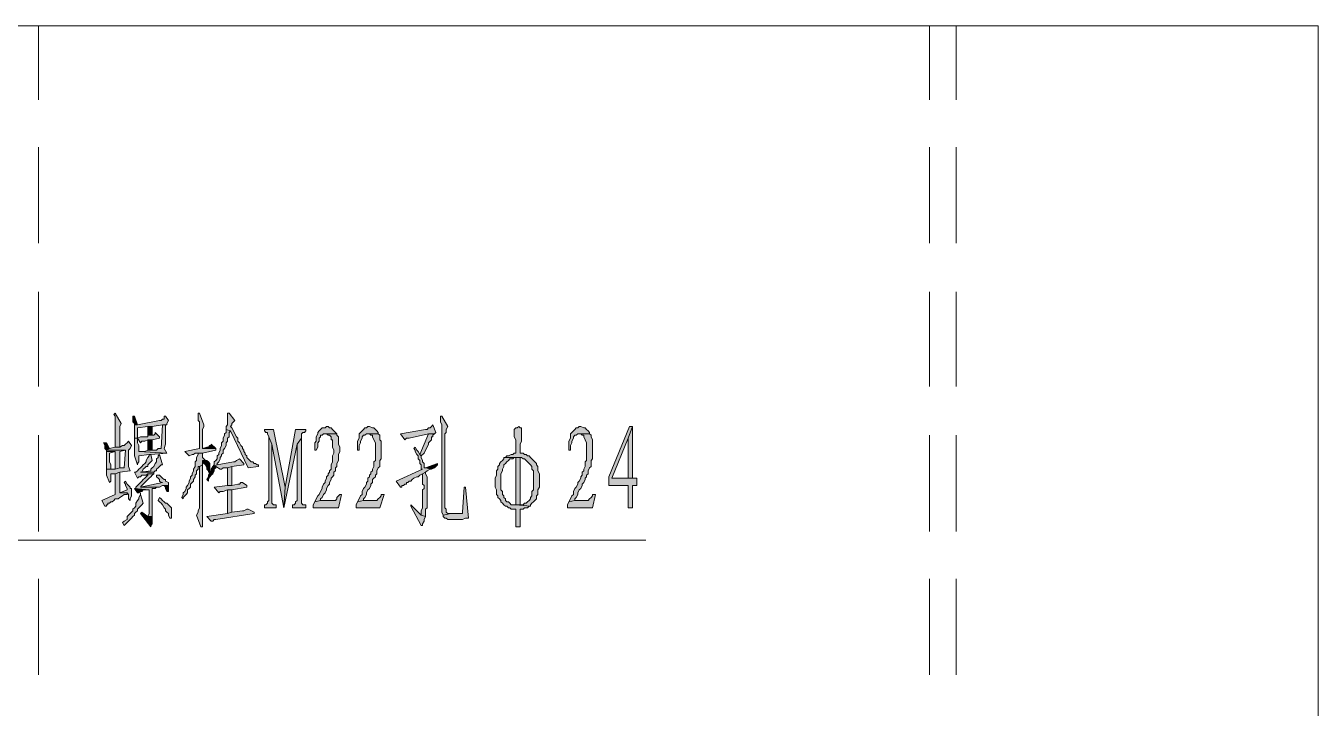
# Model space of a CAD drawing. Header units: millimetres. Extents: x 24 to 410, y 10 to 282.
# Drawn here: x 214.95 to 251.97, y 114.78 to 134.32 of the extents above; entities that cross this region are included whole.
import ezdxf

# ---------------------------------------------------------------- set-up
doc = ezdxf.new("R2010")
doc.units = ezdxf.units.MM

msp = doc.modelspace()

# ---------------------------------------------------------------- hatches: boundary and pattern name
h = msp.add_hatch(color=7)
h.dxf.hatch_style = 2
h.paths.add_polyline_path([(217.508667, 123.232333), (217.466333, 123.19), (217.508667, 123.147667), (217.508667, 122.258667), (217.635667, 122.258667), (217.635667, 122.809), (217.635667, 122.851333), (217.678, 122.936)])
h = msp.add_hatch(color=7)
h.dxf.hatch_style = 2
h.paths.add_polyline_path([(218.059, 123.147667), (218.016667, 123.147667), (218.016667, 123.063), (218.016667, 122.978333), (218.059, 122.936), (218.059, 122.893667), (218.143667, 122.893667)])
h = msp.add_hatch(color=7)
h.dxf.hatch_style = 2
h.paths.add_polyline_path([(218.948, 123.147667), (218.905667, 123.147667), (218.905667, 123.063), (218.863333, 123.063), (218.821, 123.020667), (218.778667, 123.020667), (218.143667, 122.893667), (218.059, 122.893667), (218.059, 122.851333), (218.059, 122.512667), (218.143667, 122.512667), (218.143667, 122.809), (218.44, 122.851333), (218.567, 122.851333), (218.863333, 122.893667), (218.990333, 122.893667), (218.990333, 122.936), (219.032667, 123.020667)])
h = msp.add_hatch(color=7)
h.dxf.hatch_style = 2
h.paths.add_polyline_path([(219.921667, 123.232333), (219.879333, 123.232333), (219.879333, 123.19), (219.879333, 123.020667), (219.921667, 122.978333), (219.921667, 122.216333), (219.498333, 122.131667), (219.625333, 122.004667), (219.71, 122.047), (219.752333, 122.047), (219.794667, 122.089333), (220.006333, 122.089333), (220.387333, 122.174), (220.387333, 122.216333), (220.006333, 122.216333), (220.006333, 122.766667), (220.048667, 122.851333), (220.048667, 122.893667)])
h = msp.add_hatch(color=7)
h.dxf.hatch_style = 2
h.paths.add_polyline_path([(220.768333, 123.232333), (220.726, 123.232333), (220.726, 123.19), (220.726, 122.893667), (220.683667, 122.851333), (220.683667, 122.766667), (220.810667, 122.724333), (221.318667, 121.666), (221.615, 121.708333), (221.615, 121.750667), (221.572667, 121.750667), (221.530333, 121.793), (221.488, 121.793), (221.445667, 121.835333), (221.403333, 121.835333), (221.361, 121.877667), (221.318667, 121.92), (221.276333, 121.962333), (221.276333, 122.004667), (221.234, 122.047), (221.234, 122.089333), (221.191667, 122.131667), (221.191667, 122.174), (221.149333, 122.216333), (221.149333, 122.258667), (221.107, 122.301), (221.064667, 122.385667), (221.022333, 122.428), (221.022333, 122.512667), (220.98, 122.555), (220.937667, 122.639667), (220.895333, 122.724333), (220.853, 122.809), (220.810667, 122.851333), (220.853, 122.893667), (220.853, 122.936), (220.895333, 122.978333), (220.937667, 123.020667)])
h = msp.add_hatch(color=7)
h.dxf.hatch_style = 2
h.paths.add_polyline_path([(226.864333, 123.147667), (226.822, 123.147667), (226.822, 123.105333), (226.822, 122.978333), (226.864333, 122.893667), (226.864333, 120.396), (226.906667, 120.311333), (227.118333, 120.353667), (227.033667, 120.353667), (226.991333, 120.396), (226.991333, 120.480667), (226.949, 120.523), (226.949, 121.242667), (226.949, 121.369667), (226.949, 122.639667), (226.991333, 122.682), (226.991333, 122.766667), (227.033667, 122.851333)])
h = msp.add_hatch(color=7)
h.dxf.hatch_style = 2
h.paths.add_polyline_path([(218.651667, 122.682), (218.651667, 122.639667), (218.609333, 122.597333), (218.44, 122.597333), (218.44, 122.555), (218.228333, 122.555), (218.143667, 122.512667), (218.059, 122.512667), (218.143667, 122.512667), (218.228333, 122.385667), (218.270667, 122.428), (218.355333, 122.428), (218.44, 122.470333), (218.567, 122.470333), (218.778667, 122.512667), (218.778667, 122.555)])
h = msp.add_hatch(color=7)
h.dxf.hatch_style = 2
h.paths.add_polyline_path([(218.990333, 122.893667), (218.863333, 122.893667), (218.821, 122.216333), (218.736333, 122.216333), (218.694, 122.174), (218.44, 122.174), (218.355333, 122.131667), (218.186, 122.131667), (218.990333, 122.089333), (218.905667, 122.216333), (218.948, 122.343333), (218.948, 122.851333), (218.948, 122.893667)])
h = msp.add_hatch(color=7)
h.dxf.hatch_style = 2
h.paths.add_polyline_path([(218.567, 122.597333), (218.567, 122.851333), (218.44, 122.851333), (218.44, 122.597333)])
h = msp.add_hatch(color=7)
h.dxf.hatch_style = 2
h.paths.add_polyline_path([(220.683667, 122.766667), (220.683667, 122.682), (220.641333, 122.639667), (220.641333, 122.597333), (220.599, 122.512667), (220.599, 122.428), (220.556667, 122.385667), (220.556667, 122.301), (220.514333, 122.216333), (220.514333, 122.174), (220.472, 122.089333), (220.472, 122.047), (220.429667, 122.004667), (220.429667, 121.92), (220.387333, 121.877667), (220.345, 121.835333), (220.345, 121.750667), (220.302667, 121.708333), (220.429667, 121.750667), (220.429667, 121.793), (220.472, 121.835333), (220.514333, 121.92), (220.514333, 121.962333), (220.556667, 122.004667), (220.556667, 122.047), (220.599, 122.089333), (220.599, 122.174), (220.641333, 122.216333), (220.683667, 122.301), (220.683667, 122.385667), (220.726, 122.428), (220.726, 122.512667), (220.768333, 122.555), (220.768333, 122.682), (220.810667, 122.724333)])
h = msp.add_hatch(color=7)
h.dxf.hatch_style = 2
h.paths.add_polyline_path([(222.038333, 122.766667), (221.784333, 122.766667), (221.784333, 122.724333), (221.826667, 122.682), (221.869, 122.682), (221.869, 122.639667), (221.911333, 122.555), (221.996, 122.343333), (222.334667, 120.523), (222.377, 121.115667)])
h = msp.add_hatch(color=7)
h.dxf.hatch_style = 2
h.paths.add_polyline_path([(221.911333, 122.555), (221.911333, 120.734667), (221.869, 120.692333), (221.869, 120.65), (221.826667, 120.607667), (221.784333, 120.607667), (221.784333, 120.523), (222.123, 120.523), (222.123, 120.607667), (222.038333, 120.607667), (221.996, 120.65), (221.996, 122.343333)])
h = msp.add_hatch(color=7)
h.dxf.hatch_style = 2
h.paths.add_polyline_path([(222.969667, 122.766667), (222.673333, 122.766667), (222.377, 121.115667), (222.334667, 120.523), (222.715667, 122.343333), (222.842667, 122.512667), (222.842667, 122.639667), (222.885, 122.682), (222.927333, 122.682), (222.969667, 122.724333)])
h = msp.add_hatch(color=7)
h.dxf.hatch_style = 2
h.paths.add_polyline_path([(223.604667, 122.851333), (223.562333, 122.851333), (223.52, 122.809), (223.435333, 122.809), (223.393, 122.766667), (223.350667, 122.724333), (223.308333, 122.682), (223.308333, 122.639667), (223.266, 122.555), (223.266, 122.428), (223.223667, 122.385667), (223.223667, 122.174), (223.266, 122.174), (223.308333, 122.258667), (223.308333, 122.385667), (223.350667, 122.428), (223.350667, 122.512667), (223.393, 122.555), (223.393, 122.597333), (223.435333, 122.597333), (223.477667, 122.639667), (223.52, 122.639667), (223.858667, 122.639667), (223.816333, 122.682), (223.774, 122.724333), (223.731667, 122.766667), (223.689333, 122.809), (223.647, 122.809)])
h = msp.add_hatch(color=7)
h.dxf.hatch_style = 2
h.paths.add_polyline_path([(223.858667, 122.639667), (223.52, 122.639667), (223.562333, 122.639667), (223.604667, 122.597333), (223.647, 122.597333), (223.689333, 122.555), (223.689333, 122.470333), (223.731667, 122.470333), (223.731667, 122.258667), (223.774, 122.174), (223.774, 122.089333), (223.731667, 122.004667), (223.731667, 121.835333), (223.689333, 121.750667), (223.689333, 121.623667), (223.647, 121.581333), (223.647, 121.539), (223.604667, 121.496667), (223.604667, 121.454333), (223.562333, 121.412), (223.562333, 121.369667), (223.52, 121.285), (223.52, 121.242667), (223.477667, 121.200333), (223.435333, 121.115667), (223.435333, 121.073333), (223.393, 120.988667), (223.350667, 120.904), (223.308333, 120.861667), (223.266, 120.777), (223.223667, 120.692333), (223.393, 120.734667), (223.393, 120.777), (223.435333, 120.819333), (223.477667, 120.904), (223.52, 120.946333), (223.562333, 121.031), (223.562333, 121.073333), (223.604667, 121.158), (223.647, 121.200333), (223.647, 121.242667), (223.689333, 121.327333), (223.689333, 121.369667), (223.731667, 121.412), (223.774, 121.454333), (223.774, 121.539), (223.816333, 121.581333), (223.816333, 121.666), (223.858667, 121.708333), (223.858667, 121.793), (223.901, 121.877667), (223.901, 122.047), (223.943333, 122.131667), (223.943333, 122.258667), (223.901, 122.343333), (223.901, 122.555), (223.858667, 122.597333)])
h = msp.add_hatch(color=7)
h.dxf.hatch_style = 2
h.paths.add_polyline_path([(224.79, 122.851333), (224.747667, 122.851333), (224.705333, 122.809), (224.663, 122.809), (224.620667, 122.766667), (224.578333, 122.724333), (224.536, 122.682), (224.493667, 122.639667), (224.493667, 122.512667), (224.451333, 122.428), (224.451333, 122.174), (224.493667, 122.174), (224.493667, 122.301), (224.536, 122.385667), (224.536, 122.428), (224.578333, 122.512667), (224.578333, 122.555), (224.620667, 122.597333), (224.663, 122.597333), (224.705333, 122.639667), (224.747667, 122.639667), (225.044, 122.639667), (225.044, 122.682), (225.001667, 122.724333), (224.959333, 122.766667), (224.917, 122.809), (224.874667, 122.809)])
h = msp.add_hatch(color=7)
h.dxf.hatch_style = 2
h.paths.add_polyline_path([(225.044, 122.639667), (224.747667, 122.639667), (224.79, 122.639667), (224.832333, 122.597333), (224.874667, 122.597333), (224.874667, 122.555), (224.917, 122.470333), (224.959333, 122.385667), (224.959333, 121.877667), (224.917, 121.835333), (224.917, 121.708333), (224.874667, 121.623667), (224.874667, 121.581333), (224.832333, 121.539), (224.832333, 121.496667), (224.79, 121.454333), (224.79, 121.412), (224.747667, 121.369667), (224.747667, 121.285), (224.705333, 121.242667), (224.705333, 121.200333), (224.663, 121.115667), (224.620667, 121.073333), (224.578333, 120.988667), (224.578333, 120.904), (224.536, 120.861667), (224.493667, 120.777), (224.451333, 120.692333), (224.620667, 120.734667), (224.620667, 120.777), (224.663, 120.819333), (224.705333, 120.904), (224.705333, 120.946333), (224.747667, 121.031), (224.79, 121.073333), (224.832333, 121.158), (224.832333, 121.200333), (224.874667, 121.242667), (224.874667, 121.327333), (224.917, 121.369667), (224.959333, 121.412), (224.959333, 121.454333), (225.001667, 121.496667), (225.001667, 121.581333), (225.044, 121.666), (225.086333, 121.708333), (225.086333, 121.877667), (225.128667, 121.92), (225.128667, 122.428), (225.086333, 122.470333), (225.086333, 122.597333)])
h = msp.add_hatch(color=7)
h.dxf.hatch_style = 2
h.paths.add_polyline_path([(226.610333, 122.893667), (226.568, 122.851333), (226.525667, 122.809), (226.483333, 122.809), (226.441, 122.766667), (226.398667, 122.766667), (225.679, 122.639667), (225.806, 122.470333), (225.848333, 122.512667), (225.933, 122.512667), (226.483333, 122.639667), (226.652667, 122.639667), (226.695, 122.682)])
h = msp.add_hatch(color=7)
h.dxf.hatch_style = 2
h.paths.add_polyline_path([(226.652667, 122.639667), (226.483333, 122.639667), (226.229333, 122.047), (226.271667, 122.004667), (226.356333, 122.089333), (226.398667, 122.174), (226.441, 122.258667), (226.483333, 122.343333), (226.483333, 122.385667), (226.525667, 122.428), (226.568, 122.470333), (226.568, 122.555), (226.610333, 122.555), (226.610333, 122.597333)])
h = msp.add_hatch(color=7)
h.dxf.hatch_style = 2
h.paths.add_polyline_path([(229.065667, 122.851333), (229.023333, 122.809), (228.981, 122.809), (228.938667, 122.766667), (228.938667, 122.555), (228.981, 122.470333), (228.981, 122.089333), (228.938667, 122.089333), (228.896333, 122.047), (228.854, 122.047), (228.769333, 122.004667), (228.727, 122.004667), (228.684667, 121.962333), (229.150333, 121.962333), (229.192667, 121.92), (229.235, 121.92), (229.277333, 121.877667), (229.319667, 121.835333), (229.362, 121.793), (229.404333, 121.750667), (229.446667, 121.708333), (229.446667, 121.623667), (229.489, 121.581333), (229.489, 121.031), (229.446667, 120.988667), (229.446667, 120.861667), (229.404333, 120.819333), (229.404333, 120.777), (229.362, 120.734667), (229.319667, 120.692333), (229.277333, 120.65), (229.235, 120.65), (229.192667, 120.607667), (228.981, 120.607667), (229.404333, 120.565333), (229.404333, 120.607667), (229.446667, 120.65), (229.489, 120.692333), (229.531333, 120.734667), (229.573667, 120.777), (229.573667, 120.861667), (229.616, 120.904), (229.616, 121.031), (229.658333, 121.115667), (229.658333, 121.496667), (229.616, 121.581333), (229.616, 121.708333), (229.573667, 121.750667), (229.573667, 121.793), (229.531333, 121.835333), (229.489, 121.877667), (229.446667, 121.92), (229.404333, 121.962333), (229.362, 122.004667), (229.319667, 122.004667), (229.277333, 122.047), (229.235, 122.047), (229.192667, 122.089333), (229.108, 122.089333), (229.108, 122.131667), (229.108, 122.343333), (229.150333, 122.428), (229.150333, 122.809), (229.108, 122.809)])
h = msp.add_hatch(color=7)
h.dxf.hatch_style = 2
h.paths.add_polyline_path([(230.843667, 122.851333), (230.801333, 122.851333), (230.759, 122.809), (230.716667, 122.809), (230.674333, 122.766667), (230.632, 122.724333), (230.589667, 122.682), (230.547333, 122.639667), (230.547333, 122.512667), (230.505, 122.428), (230.505, 122.174), (230.547333, 122.174), (230.547333, 122.301), (230.589667, 122.385667), (230.589667, 122.428), (230.632, 122.512667), (230.632, 122.555), (230.674333, 122.597333), (230.716667, 122.597333), (230.759, 122.639667), (230.801333, 122.639667), (231.097667, 122.639667), (231.097667, 122.682), (231.055333, 122.724333), (231.013, 122.766667), (230.970667, 122.809), (230.928333, 122.809)])
h = msp.add_hatch(color=7)
h.dxf.hatch_style = 2
h.paths.add_polyline_path([(231.097667, 122.639667), (230.801333, 122.639667), (230.843667, 122.639667), (230.886, 122.597333), (230.928333, 122.597333), (230.928333, 122.555), (230.970667, 122.470333), (231.013, 122.385667), (231.013, 121.877667), (230.970667, 121.835333), (230.970667, 121.708333), (230.928333, 121.623667), (230.928333, 121.581333), (230.886, 121.539), (230.886, 121.454333), (230.843667, 121.412), (230.843667, 121.369667), (230.801333, 121.285), (230.759, 121.242667), (230.759, 121.200333), (230.716667, 121.115667), (230.674333, 121.073333), (230.632, 120.988667), (230.632, 120.904), (230.589667, 120.861667), (230.547333, 120.777), (230.505, 120.692333), (230.674333, 120.734667), (230.674333, 120.777), (230.716667, 120.819333), (230.759, 120.904), (230.759, 120.946333), (230.801333, 121.031), (230.843667, 121.073333), (230.886, 121.158), (230.886, 121.200333), (230.928333, 121.242667), (230.970667, 121.327333), (230.970667, 121.369667), (231.013, 121.412), (231.013, 121.454333), (231.055333, 121.496667), (231.055333, 121.581333), (231.097667, 121.666), (231.14, 121.708333), (231.14, 121.877667), (231.182333, 121.92), (231.182333, 122.470333), (231.14, 122.555), (231.14, 122.597333)])
h = msp.add_hatch(color=7)
h.dxf.hatch_style = 2
h.paths.add_polyline_path([(232.325333, 122.851333), (232.240667, 122.851333), (231.648, 121.412), (231.648, 121.158), (232.198333, 121.158), (232.198333, 120.523), (232.325333, 120.523), (232.325333, 121.158), (232.452333, 121.158), (232.452333, 121.369667), (232.325333, 121.369667), (231.732667, 121.369667), (232.198333, 122.512667)])
h = msp.add_hatch(color=7)
h.dxf.hatch_style = 2
h.paths.add_polyline_path([(232.325333, 122.851333), (232.198333, 122.512667), (232.198333, 121.369667), (231.732667, 121.369667), (232.325333, 121.369667)])
h = msp.add_hatch(color=7)
h.dxf.hatch_style = 2
h.paths.add_polyline_path([(217.254667, 122.385667), (217.17, 122.385667), (217.212333, 122.301), (217.212333, 122.216333), (217.254667, 122.174), (217.339333, 122.216333)])
h = msp.add_hatch(color=7)
h.dxf.hatch_style = 2
h.paths.add_polyline_path([(217.889667, 122.428), (217.847333, 122.385667), (217.805, 122.343333), (217.762667, 122.301), (217.720333, 122.301), (217.635667, 122.258667), (217.508667, 122.258667), (217.339333, 122.216333), (217.254667, 122.174), (217.805, 122.174), (217.762667, 121.666), (217.635667, 121.666), (217.508667, 121.623667), (217.254667, 121.623667), (217.254667, 121.539), (217.254667, 121.454333), (217.339333, 121.242667), (217.381667, 121.285), (217.381667, 121.496667), (217.508667, 121.496667), (217.635667, 121.539), (217.932, 121.581333), (217.889667, 121.708333), (217.889667, 122.174), (217.932, 122.216333), (217.974333, 122.301)])
h = msp.add_hatch(color=7)
h.dxf.hatch_style = 2
h.paths.add_polyline_path([(217.254667, 122.174), (217.254667, 122.131667), (217.508667, 122.131667), (217.508667, 121.623667), (217.635667, 121.666), (217.635667, 122.131667), (217.805, 122.174)])
h = msp.add_hatch(color=7)
h.dxf.hatch_style = 2
h.paths.add_polyline_path([(218.059, 122.512667), (218.059, 122.004667), (218.143667, 121.750667), (218.143667, 121.793), (218.186, 121.835333), (218.186, 122.004667), (218.482333, 122.047), (218.524667, 122.047), (218.990333, 122.089333), (218.186, 122.131667), (218.186, 122.301), (218.143667, 122.385667), (218.143667, 122.470333), (218.143667, 122.512667)])
h = msp.add_hatch(color=7)
h.dxf.hatch_style = 2
h.paths.add_polyline_path([(218.567, 122.174), (218.567, 122.470333), (218.44, 122.470333), (218.44, 122.174)])
h = msp.add_hatch(color=7)
h.dxf.hatch_style = 2
h.paths.add_polyline_path([(220.260333, 122.343333), (220.260333, 122.301), (220.218, 122.301), (220.175667, 122.258667), (220.133333, 122.258667), (220.006333, 122.216333), (220.387333, 122.216333)])
h = msp.add_hatch(color=7)
h.dxf.hatch_style = 2
h.paths.add_polyline_path([(222.842667, 122.512667), (222.715667, 122.343333), (222.715667, 120.734667), (222.673333, 120.692333), (222.673333, 120.65), (222.631, 120.607667), (222.588667, 120.607667), (222.588667, 120.523), (222.969667, 120.523), (222.969667, 120.607667), (222.885, 120.607667), (222.842667, 120.65)])
h = msp.add_hatch(color=7)
h.dxf.hatch_style = 2
h.paths.add_polyline_path([(226.102333, 122.258667), (226.06, 122.216333), (226.102333, 122.174), (226.102333, 122.131667), (226.144667, 122.047), (226.187, 122.004667), (226.187, 121.92), (226.229333, 121.877667), (226.229333, 121.793), (226.271667, 121.750667), (226.271667, 121.623667), (226.314, 121.623667), (225.552, 121.285), (225.679, 121.115667), (225.721333, 121.115667), (225.721333, 121.158), (225.763667, 121.158), (225.806, 121.200333), (225.848333, 121.200333), (225.848333, 121.242667), (225.890667, 121.242667), (225.933, 121.285), (225.975333, 121.285), (226.017667, 121.327333), (226.06, 121.369667), (226.144667, 121.412), (226.187, 121.412), (226.229333, 121.454333), (226.314, 121.496667), (226.398667, 121.539), (226.441, 121.581333), (226.525667, 121.623667), (226.568, 121.623667), (226.398667, 121.666), (226.356333, 121.666), (226.356333, 121.708333), (226.356333, 121.793), (226.314, 121.835333), (226.314, 121.877667), (226.271667, 121.962333), (226.271667, 122.004667), (226.229333, 122.047), (226.187, 122.131667), (226.144667, 122.174)])
h = msp.add_hatch(color=7)
h.dxf.hatch_style = 2
h.paths.add_polyline_path([(217.254667, 122.131667), (217.254667, 121.623667), (217.381667, 121.623667), (217.381667, 121.750667), (217.339333, 121.835333), (217.339333, 122.089333), (217.508667, 122.131667)])
h = msp.add_hatch(color=7)
h.dxf.hatch_style = 2
h.paths.add_polyline_path([(218.524667, 122.047), (218.482333, 122.047), (218.482333, 122.004667), (218.44, 121.962333), (218.397667, 121.877667), (218.397667, 121.835333), (218.355333, 121.793), (218.313, 121.750667), (218.270667, 121.708333), (218.228333, 121.666), (218.186, 121.623667), (218.143667, 121.581333), (218.101333, 121.539), (218.059, 121.539), (218.143667, 121.369667), (218.186, 121.412), (218.228333, 121.412), (218.270667, 121.454333), (218.397667, 121.454333), (218.44, 121.496667), (218.609333, 121.496667), (218.609333, 121.539), (218.228333, 121.539), (218.270667, 121.539), (218.313, 121.623667), (218.355333, 121.666), (218.397667, 121.708333), (218.44, 121.708333), (218.44, 121.750667), (218.482333, 121.793), (218.524667, 121.835333), (218.567, 121.877667)])
h = msp.add_hatch(color=7)
h.dxf.hatch_style = 2
h.paths.add_polyline_path([(218.778667, 122.047), (218.736333, 122.004667), (218.736333, 121.962333), (218.694, 121.92), (218.694, 121.835333), (218.651667, 121.793), (218.609333, 121.708333), (218.567, 121.666), (218.524667, 121.623667), (218.524667, 121.581333), (218.228333, 121.539), (218.609333, 121.539), (218.651667, 121.581333), (218.694, 121.581333), (218.694, 121.623667), (218.736333, 121.666), (218.778667, 121.708333), (218.821, 121.750667), (218.863333, 121.750667)])
h = msp.add_hatch(color=7)
h.dxf.hatch_style = 2
h.paths.add_polyline_path([(220.006333, 122.089333), (219.879333, 122.089333), (219.879333, 122.047), (219.837, 121.962333), (219.837, 121.877667), (219.794667, 121.835333), (219.794667, 121.708333), (219.752333, 121.623667), (219.752333, 121.581333), (219.71, 121.496667), (219.71, 121.454333), (219.667667, 121.412), (219.667667, 121.369667), (219.625333, 121.285), (219.625333, 121.242667), (219.583, 121.158), (219.540667, 121.115667), (219.540667, 121.073333), (219.498333, 120.988667), (219.456, 120.946333), (219.456, 120.904), (219.413667, 120.819333), (219.456, 120.777), (219.456, 120.819333), (219.498333, 120.861667), (219.540667, 120.904), (219.583, 120.946333), (219.583, 121.031), (219.625333, 121.073333), (219.667667, 121.115667), (219.667667, 121.200333), (219.71, 121.242667), (219.752333, 121.285), (219.752333, 121.327333), (219.794667, 121.412), (219.794667, 121.454333), (219.837, 121.496667), (219.837, 121.581333), (219.879333, 121.623667), (219.879333, 121.708333), (219.921667, 121.708333), (220.006333, 121.750667), (220.006333, 121.877667), (220.133333, 121.877667), (220.091, 121.877667), (220.048667, 121.92), (220.006333, 121.962333)])
h = msp.add_hatch(color=7)
h.dxf.hatch_style = 2
h.paths.add_polyline_path([(220.133333, 121.877667), (220.006333, 121.877667), (220.006333, 121.835333), (220.048667, 121.793), (220.091, 121.750667), (220.133333, 121.666), (220.133333, 121.623667), (220.175667, 121.581333), (220.175667, 121.539), (220.218, 121.539), (220.218, 121.793), (220.175667, 121.835333)])
h = msp.add_hatch(color=7)
h.dxf.hatch_style = 2
h.paths.add_polyline_path([(221.064667, 121.92), (220.98, 121.877667), (220.937667, 121.835333), (220.895333, 121.835333), (220.429667, 121.750667), (220.302667, 121.708333), (220.387333, 121.708333), (220.514333, 121.623667), (220.556667, 121.623667), (220.599, 121.666), (220.726, 121.666), (220.853, 121.708333), (221.191667, 121.750667), (221.191667, 121.793)])
h = msp.add_hatch(color=7)
h.dxf.hatch_style = 2
h.paths.add_polyline_path([(228.684667, 121.962333), (228.642333, 121.962333), (228.642333, 121.92), (228.6, 121.877667), (228.557667, 121.835333), (228.515333, 121.793), (228.515333, 121.750667), (228.473, 121.708333), (228.473, 121.623667), (228.430667, 121.581333), (228.430667, 121.454333), (228.388333, 121.369667), (228.388333, 121.115667), (228.430667, 121.031), (228.430667, 120.904), (228.473, 120.861667), (228.473, 120.819333), (228.515333, 120.777), (228.557667, 120.734667), (228.557667, 120.692333), (228.6, 120.65), (228.642333, 120.607667), (228.684667, 120.565333), (228.727, 120.565333), (228.769333, 120.523), (228.811667, 120.523), (228.854, 120.480667), (228.981, 120.480667), (228.981, 119.972667), (229.108, 119.972667), (229.108, 120.480667), (229.192667, 120.480667), (229.235, 120.523), (229.319667, 120.523), (229.362, 120.565333), (229.404333, 120.565333), (228.981, 120.607667), (228.854, 120.607667), (228.811667, 120.65), (228.769333, 120.692333), (228.727, 120.692333), (228.684667, 120.734667), (228.684667, 120.777), (228.642333, 120.819333), (228.642333, 120.861667), (228.6, 120.904), (228.6, 120.988667), (228.557667, 121.031), (228.557667, 121.496667), (228.6, 121.581333), (228.6, 121.623667), (228.642333, 121.708333), (228.642333, 121.750667), (228.684667, 121.793), (228.727, 121.835333), (228.769333, 121.877667), (228.811667, 121.92), (228.896333, 121.92), (228.938667, 121.962333), (228.981, 121.962333)])
h = msp.add_hatch(color=7)
h.dxf.hatch_style = 2
h.paths.add_polyline_path([(228.981, 121.962333), (228.981, 120.607667), (229.108, 120.607667), (229.108, 120.861667), (229.108, 120.904), (229.108, 121.962333)])
h = msp.add_hatch(color=7)
h.dxf.hatch_style = 2
h.paths.add_polyline_path([(217.635667, 121.539), (217.508667, 121.496667), (217.508667, 120.904), (217.127667, 120.734667), (217.212333, 120.565333), (217.254667, 120.565333), (217.254667, 120.607667), (217.297, 120.607667), (217.297, 120.65), (217.339333, 120.65), (217.381667, 120.692333), (217.424, 120.692333), (217.466333, 120.734667), (217.508667, 120.777), (217.593333, 120.777), (217.635667, 120.819333), (217.720333, 120.861667), (217.762667, 120.904), (217.847333, 120.904), (217.847333, 120.946333), (217.635667, 120.946333), (217.635667, 121.073333)])
h = msp.add_hatch(color=7)
h.dxf.hatch_style = 2
h.paths.add_polyline_path([(218.609333, 121.496667), (218.44, 121.496667), (218.44, 121.454333), (218.397667, 121.412), (218.355333, 121.369667), (218.313, 121.327333), (218.270667, 121.285), (218.228333, 121.242667), (218.186, 121.200333), (218.143667, 121.158), (218.101333, 121.115667), (218.101333, 121.073333), (218.059, 121.073333), (218.482333, 121.031), (218.482333, 120.353667), (218.44, 120.269), (218.567, 120.269), (218.567, 120.353667), (218.567, 121.073333), (218.651667, 121.073333), (218.694, 121.115667), (218.228333, 121.115667), (218.270667, 121.158), (218.313, 121.200333), (218.355333, 121.242667), (218.397667, 121.285), (218.44, 121.327333), (218.482333, 121.369667), (218.524667, 121.412), (218.567, 121.454333)])
h = msp.add_hatch(color=7)
h.dxf.hatch_style = 2
h.paths.add_polyline_path([(218.694, 121.454333), (218.694, 121.412), (218.736333, 121.369667), (218.778667, 121.327333), (218.778667, 121.285), (218.821, 121.242667), (218.863333, 121.242667), (218.228333, 121.115667), (218.778667, 121.115667), (218.863333, 121.158), (219.032667, 121.158), (219.032667, 121.200333), (219.032667, 121.242667), (218.948, 121.285), (218.948, 121.327333), (218.905667, 121.327333), (218.863333, 121.369667), (218.821, 121.412), (218.778667, 121.454333)])
h = msp.add_hatch(color=7)
h.dxf.hatch_style = 2
h.paths.add_polyline_path([(220.006333, 121.750667), (219.921667, 121.708333), (219.921667, 120.523), (219.879333, 120.438333), (219.879333, 120.396), (219.837, 120.311333), (219.964, 119.972667), (220.006333, 119.972667), (220.006333, 120.480667)])
h = msp.add_hatch(color=7)
h.dxf.hatch_style = 2
h.paths.add_polyline_path([(220.302667, 121.708333), (220.260333, 121.623667), (220.260333, 121.581333), (220.218, 121.539), (220.175667, 121.454333), (220.175667, 121.412), (220.133333, 121.327333), (220.175667, 121.285), (220.175667, 121.327333), (220.218, 121.412), (220.260333, 121.454333), (220.302667, 121.496667), (220.345, 121.581333), (220.345, 121.623667), (220.387333, 121.666), (220.387333, 121.708333)])
h = msp.add_hatch(color=7)
h.dxf.hatch_style = 2
h.paths.add_polyline_path([(220.853, 121.708333), (220.726, 121.666), (220.726, 121.158), (220.853, 121.158)])
h = msp.add_hatch(color=7)
h.dxf.hatch_style = 2
h.paths.add_polyline_path([(226.398667, 121.539), (226.314, 121.496667), (226.314, 121.200333), (226.356333, 121.158), (226.356333, 121.073333), (226.314, 121.031), (226.314, 120.523), (226.271667, 120.438333), (226.271667, 120.311333), (226.398667, 120.269), (226.398667, 120.480667), (226.441, 120.523), (226.441, 120.607667), (226.441, 121.412), (226.398667, 121.496667)])
h = msp.add_hatch(color=7)
h.dxf.hatch_style = 2
h.paths.add_polyline_path([(226.737333, 121.793), (226.398667, 121.666), (226.568, 121.623667), (226.652667, 121.666), (226.737333, 121.750667)])
h = msp.add_hatch(color=7)
h.dxf.hatch_style = 2
h.paths.add_polyline_path([(217.805, 121.285), (217.762667, 121.242667), (217.805, 121.200333), (217.805, 121.158), (217.847333, 121.073333), (217.847333, 121.031), (217.635667, 120.946333), (217.847333, 120.946333), (217.889667, 120.904), (217.889667, 120.777), (217.932, 120.734667), (217.932, 120.777), (217.974333, 120.861667), (217.974333, 121.073333), (217.932, 121.073333), (217.932, 121.115667), (217.889667, 121.158), (217.847333, 121.200333)])
h = msp.add_hatch(color=7)
h.dxf.hatch_style = 2
h.paths.add_polyline_path([(218.059, 121.073333), (218.143667, 120.946333), (218.186, 120.946333), (218.228333, 120.988667), (218.270667, 120.988667), (218.313, 121.031), (218.482333, 121.031)])
h = msp.add_hatch(color=7)
h.dxf.hatch_style = 2
h.paths.add_polyline_path([(219.032667, 121.158), (218.905667, 121.158), (218.948, 121.115667), (218.948, 121.073333), (218.990333, 120.988667), (219.032667, 120.988667), (219.032667, 121.115667)])
h = msp.add_hatch(color=7)
h.dxf.hatch_style = 2
h.paths.add_polyline_path([(221.149333, 121.242667), (221.107, 121.242667), (221.064667, 121.200333), (221.022333, 121.200333), (220.853, 121.158), (220.726, 121.158), (220.345, 121.115667), (220.472, 120.946333), (220.514333, 120.988667), (220.599, 120.988667), (220.726, 121.031), (220.853, 121.031), (221.276333, 121.115667), (221.276333, 121.158)])
h = msp.add_hatch(color=7)
h.dxf.hatch_style = 2
h.paths.add_polyline_path([(227.541667, 121.115667), (227.499333, 121.115667), (227.457, 120.396), (227.457, 120.353667), (227.414667, 120.353667), (227.118333, 120.353667), (226.906667, 120.311333), (226.906667, 120.269), (226.949, 120.226667), (226.991333, 120.226667), (227.033667, 120.184333), (227.457, 120.184333), (227.541667, 120.226667), (227.626333, 120.226667)])
h = msp.add_hatch(color=7)
h.dxf.hatch_style = 2
h.paths.add_polyline_path([(218.228333, 120.946333), (218.228333, 120.904), (218.186, 120.819333), (218.186, 120.777), (218.143667, 120.734667), (218.101333, 120.65), (218.101333, 120.565333), (218.059, 120.523), (218.016667, 120.480667), (218.016667, 120.438333), (217.974333, 120.396), (217.932, 120.353667), (217.889667, 120.311333), (217.847333, 120.269), (217.847333, 120.184333), (217.762667, 120.142), (217.720333, 120.099667), (217.762667, 120.015), (217.847333, 120.099667), (217.889667, 120.142), (217.932, 120.184333), (217.974333, 120.226667), (218.016667, 120.269), (218.059, 120.311333), (218.059, 120.353667), (218.101333, 120.396), (218.143667, 120.438333), (218.143667, 120.480667), (218.186, 120.523), (218.228333, 120.565333), (218.270667, 120.607667), (218.313, 120.65), (218.228333, 120.904)])
h = msp.add_hatch(color=7)
h.dxf.hatch_style = 2
h.paths.add_polyline_path([(218.778667, 120.819333), (218.736333, 120.734667), (218.778667, 120.692333), (218.821, 120.65), (218.863333, 120.607667), (218.905667, 120.523), (218.948, 120.480667), (218.948, 120.438333), (218.990333, 120.396), (219.032667, 120.353667), (219.032667, 120.311333), (219.075, 120.226667), (219.117333, 120.226667), (219.117333, 120.311333), (219.117333, 120.523), (219.075, 120.565333), (219.032667, 120.607667), (218.990333, 120.65), (218.948, 120.65), (218.905667, 120.692333), (218.863333, 120.734667), (218.821, 120.777)])
h = msp.add_hatch(color=7)
h.dxf.hatch_style = 2
h.paths.add_polyline_path([(220.853, 121.031), (220.726, 121.031), (220.726, 120.353667), (220.853, 120.396)])
h = msp.add_hatch(color=7)
h.dxf.hatch_style = 2
h.paths.add_polyline_path([(223.985667, 120.904), (223.943333, 120.904), (223.901, 120.861667), (223.858667, 120.819333), (223.858667, 120.777), (223.816333, 120.734667), (223.393, 120.734667), (223.223667, 120.692333), (223.181333, 120.607667), (223.181333, 120.523), (223.901, 120.523)])
h = msp.add_hatch(color=7)
h.dxf.hatch_style = 2
h.paths.add_polyline_path([(225.213333, 120.904), (225.128667, 120.904), (225.128667, 120.861667), (225.086333, 120.819333), (225.044, 120.777), (225.001667, 120.734667), (224.620667, 120.734667), (224.451333, 120.692333), (224.409, 120.607667), (224.409, 120.523), (225.086333, 120.523)])
h = msp.add_hatch(color=7)
h.dxf.hatch_style = 2
h.paths.add_polyline_path([(231.267, 120.904), (231.182333, 120.904), (231.182333, 120.861667), (231.14, 120.819333), (231.097667, 120.777), (231.055333, 120.734667), (230.674333, 120.734667), (230.505, 120.692333), (230.462667, 120.607667), (230.462667, 120.523), (231.182333, 120.523)])
h = msp.add_hatch(color=7)
h.dxf.hatch_style = 2
h.paths.add_polyline_path([(218.270667, 120.396), (218.228333, 120.353667), (218.524667, 119.972667), (218.524667, 120.015), (218.567, 120.057333), (218.567, 120.269), (218.44, 120.269)])
h = msp.add_hatch(color=7)
h.dxf.hatch_style = 2
h.paths.add_polyline_path([(221.318667, 120.480667), (221.276333, 120.480667), (221.191667, 120.438333), (221.149333, 120.438333), (220.853, 120.396), (220.726, 120.353667), (220.133333, 120.269), (220.260333, 120.142), (220.302667, 120.142), (220.345, 120.184333), (220.387333, 120.184333), (221.488, 120.353667), (221.488, 120.396)])
h = msp.add_hatch(color=7)
h.dxf.hatch_style = 2
h.paths.add_polyline_path([(225.975333, 120.607667), (225.975333, 120.565333), (226.271667, 120.015), (226.314, 120.015), (226.314, 120.057333), (226.356333, 120.142), (226.356333, 120.184333), (226.398667, 120.269), (226.271667, 120.311333)])

# ---------------------------------------------------------------- linework, layer by layer
at = {"color": 7, "lineweight": 0}
for points in [[(149.140333, 134.323667), (251.968, 134.323667)], [(215.307333, 134.323667), (215.307333, 132.207)], [(240.834333, 134.323667), (240.834333, 132.207)], [(241.596333, 134.323667), (241.596333, 132.207)], [(251.968, 134.323667), (251.968, 96.52)], [(215.307333, 130.852333), (215.307333, 128.100667)], [(240.834333, 130.852333), (240.834333, 128.100667)], [(241.596333, 130.852333), (241.596333, 128.100667)], [(215.307333, 126.703667), (215.307333, 123.994333)], [(240.834333, 126.703667), (240.834333, 123.994333)], [(241.596333, 126.703667), (241.596333, 123.994333)], [(215.307333, 122.597333), (215.307333, 119.845667)], [(240.834333, 122.597333), (240.834333, 119.845667)], [(241.596333, 122.597333), (241.596333, 119.845667)], [(232.706333, 119.591667), (211.370333, 119.591667)], [(215.307333, 118.491), (215.307333, 115.739333)], [(240.834333, 118.491), (240.834333, 115.739333)], [(241.596333, 118.491), (241.596333, 115.739333)]]:
    msp.add_lwpolyline(points, dxfattribs=at)
for points in [[(217.508667, 123.232333), (217.466333, 123.19), (217.508667, 123.147667), (217.508667, 122.258667), (217.635667, 122.258667), (217.635667, 122.809), (217.635667, 122.851333), (217.678, 122.936)], [(218.059, 123.147667), (218.016667, 123.147667), (218.016667, 123.063), (218.016667, 122.978333), (218.059, 122.936), (218.059, 122.893667), (218.143667, 122.893667)], [(218.948, 123.147667), (218.905667, 123.147667), (218.905667, 123.063), (218.863333, 123.063), (218.821, 123.020667), (218.778667, 123.020667), (218.143667, 122.893667), (218.059, 122.893667), (218.059, 122.851333), (218.059, 122.512667), (218.143667, 122.512667), (218.143667, 122.809), (218.44, 122.851333), (218.567, 122.851333), (218.863333, 122.893667), (218.990333, 122.893667), (218.990333, 122.936), (219.032667, 123.020667)], [(219.921667, 123.232333), (219.879333, 123.232333), (219.879333, 123.19), (219.879333, 123.020667), (219.921667, 122.978333), (219.921667, 122.216333), (219.498333, 122.131667), (219.625333, 122.004667), (219.71, 122.047), (219.752333, 122.047), (219.794667, 122.089333), (220.006333, 122.089333), (220.387333, 122.174), (220.387333, 122.216333), (220.006333, 122.216333), (220.006333, 122.766667), (220.048667, 122.851333), (220.048667, 122.893667)], [(220.768333, 123.232333), (220.726, 123.232333), (220.726, 123.19), (220.726, 122.893667), (220.683667, 122.851333), (220.683667, 122.766667), (220.810667, 122.724333), (221.318667, 121.666), (221.615, 121.708333), (221.615, 121.750667), (221.572667, 121.750667), (221.530333, 121.793), (221.488, 121.793), (221.445667, 121.835333), (221.403333, 121.835333), (221.361, 121.877667), (221.318667, 121.92), (221.276333, 121.962333), (221.276333, 122.004667), (221.234, 122.047), (221.234, 122.089333), (221.191667, 122.131667), (221.191667, 122.174), (221.149333, 122.216333), (221.149333, 122.258667), (221.107, 122.301), (221.064667, 122.385667), (221.022333, 122.428), (221.022333, 122.512667), (220.98, 122.555), (220.937667, 122.639667), (220.895333, 122.724333), (220.853, 122.809), (220.810667, 122.851333), (220.853, 122.893667), (220.853, 122.936), (220.895333, 122.978333), (220.937667, 123.020667)], [(226.864333, 123.147667), (226.822, 123.147667), (226.822, 123.105333), (226.822, 122.978333), (226.864333, 122.893667), (226.864333, 120.396), (226.906667, 120.311333), (227.118333, 120.353667), (227.033667, 120.353667), (226.991333, 120.396), (226.991333, 120.480667), (226.949, 120.523), (226.949, 121.242667), (226.949, 121.369667), (226.949, 122.639667), (226.991333, 122.682), (226.991333, 122.766667), (227.033667, 122.851333)], [(218.651667, 122.682), (218.651667, 122.639667), (218.609333, 122.597333), (218.44, 122.597333), (218.44, 122.555), (218.228333, 122.555), (218.143667, 122.512667), (218.059, 122.512667), (218.143667, 122.512667), (218.228333, 122.385667), (218.270667, 122.428), (218.355333, 122.428), (218.44, 122.470333), (218.567, 122.470333), (218.778667, 122.512667), (218.778667, 122.555)], [(218.990333, 122.893667), (218.863333, 122.893667), (218.821, 122.216333), (218.736333, 122.216333), (218.694, 122.174), (218.44, 122.174), (218.355333, 122.131667), (218.186, 122.131667), (218.990333, 122.089333), (218.905667, 122.216333), (218.948, 122.343333), (218.948, 122.851333), (218.948, 122.893667)], [(218.567, 122.597333), (218.567, 122.851333), (218.44, 122.851333), (218.44, 122.597333)], [(220.683667, 122.766667), (220.683667, 122.682), (220.641333, 122.639667), (220.641333, 122.597333), (220.599, 122.512667), (220.599, 122.428), (220.556667, 122.385667), (220.556667, 122.301), (220.514333, 122.216333), (220.514333, 122.174), (220.472, 122.089333), (220.472, 122.047), (220.429667, 122.004667), (220.429667, 121.92), (220.387333, 121.877667), (220.345, 121.835333), (220.345, 121.750667), (220.302667, 121.708333), (220.429667, 121.750667), (220.429667, 121.793), (220.472, 121.835333), (220.514333, 121.92), (220.514333, 121.962333), (220.556667, 122.004667), (220.556667, 122.047), (220.599, 122.089333), (220.599, 122.174), (220.641333, 122.216333), (220.683667, 122.301), (220.683667, 122.385667), (220.726, 122.428), (220.726, 122.512667), (220.768333, 122.555), (220.768333, 122.682), (220.810667, 122.724333)], [(222.038333, 122.766667), (221.784333, 122.766667), (221.784333, 122.724333), (221.826667, 122.682), (221.869, 122.682), (221.869, 122.639667), (221.911333, 122.555), (221.996, 122.343333), (222.334667, 120.523), (222.377, 121.115667)], [(221.911333, 122.555), (221.911333, 120.734667), (221.869, 120.692333), (221.869, 120.65), (221.826667, 120.607667), (221.784333, 120.607667), (221.784333, 120.523), (222.123, 120.523), (222.123, 120.607667), (222.038333, 120.607667), (221.996, 120.65), (221.996, 122.343333)], [(222.969667, 122.766667), (222.673333, 122.766667), (222.377, 121.115667), (222.334667, 120.523), (222.715667, 122.343333), (222.842667, 122.512667), (222.842667, 122.639667), (222.885, 122.682), (222.927333, 122.682), (222.969667, 122.724333)], [(223.604667, 122.851333), (223.562333, 122.851333), (223.52, 122.809), (223.435333, 122.809), (223.393, 122.766667), (223.350667, 122.724333), (223.308333, 122.682), (223.308333, 122.639667), (223.266, 122.555), (223.266, 122.428), (223.223667, 122.385667), (223.223667, 122.174), (223.266, 122.174), (223.308333, 122.258667), (223.308333, 122.385667), (223.350667, 122.428), (223.350667, 122.512667), (223.393, 122.555), (223.393, 122.597333), (223.435333, 122.597333), (223.477667, 122.639667), (223.52, 122.639667), (223.858667, 122.639667), (223.816333, 122.682), (223.774, 122.724333), (223.731667, 122.766667), (223.689333, 122.809), (223.647, 122.809)], [(223.858667, 122.639667), (223.52, 122.639667), (223.562333, 122.639667), (223.604667, 122.597333), (223.647, 122.597333), (223.689333, 122.555), (223.689333, 122.470333), (223.731667, 122.470333), (223.731667, 122.258667), (223.774, 122.174), (223.774, 122.089333), (223.731667, 122.004667), (223.731667, 121.835333), (223.689333, 121.750667), (223.689333, 121.623667), (223.647, 121.581333), (223.647, 121.539), (223.604667, 121.496667), (223.604667, 121.454333), (223.562333, 121.412), (223.562333, 121.369667), (223.52, 121.285), (223.52, 121.242667), (223.477667, 121.200333), (223.435333, 121.115667), (223.435333, 121.073333), (223.393, 120.988667), (223.350667, 120.904), (223.308333, 120.861667), (223.266, 120.777), (223.223667, 120.692333), (223.393, 120.734667), (223.393, 120.777), (223.435333, 120.819333), (223.477667, 120.904), (223.52, 120.946333), (223.562333, 121.031), (223.562333, 121.073333), (223.604667, 121.158), (223.647, 121.200333), (223.647, 121.242667), (223.689333, 121.327333), (223.689333, 121.369667), (223.731667, 121.412), (223.774, 121.454333), (223.774, 121.539), (223.816333, 121.581333), (223.816333, 121.666), (223.858667, 121.708333), (223.858667, 121.793), (223.901, 121.877667), (223.901, 122.047), (223.943333, 122.131667), (223.943333, 122.258667), (223.901, 122.343333), (223.901, 122.555), (223.858667, 122.597333)], [(224.79, 122.851333), (224.747667, 122.851333), (224.705333, 122.809), (224.663, 122.809), (224.620667, 122.766667), (224.578333, 122.724333), (224.536, 122.682), (224.493667, 122.639667), (224.493667, 122.512667), (224.451333, 122.428), (224.451333, 122.174), (224.493667, 122.174), (224.493667, 122.301), (224.536, 122.385667), (224.536, 122.428), (224.578333, 122.512667), (224.578333, 122.555), (224.620667, 122.597333), (224.663, 122.597333), (224.705333, 122.639667), (224.747667, 122.639667), (225.044, 122.639667), (225.044, 122.682), (225.001667, 122.724333), (224.959333, 122.766667), (224.917, 122.809), (224.874667, 122.809)], [(225.044, 122.639667), (224.747667, 122.639667), (224.79, 122.639667), (224.832333, 122.597333), (224.874667, 122.597333), (224.874667, 122.555), (224.917, 122.470333), (224.959333, 122.385667), (224.959333, 121.877667), (224.917, 121.835333), (224.917, 121.708333), (224.874667, 121.623667), (224.874667, 121.581333), (224.832333, 121.539), (224.832333, 121.496667), (224.79, 121.454333), (224.79, 121.412), (224.747667, 121.369667), (224.747667, 121.285), (224.705333, 121.242667), (224.705333, 121.200333), (224.663, 121.115667), (224.620667, 121.073333), (224.578333, 120.988667), (224.578333, 120.904), (224.536, 120.861667), (224.493667, 120.777), (224.451333, 120.692333), (224.620667, 120.734667), (224.620667, 120.777), (224.663, 120.819333), (224.705333, 120.904), (224.705333, 120.946333), (224.747667, 121.031), (224.79, 121.073333), (224.832333, 121.158), (224.832333, 121.200333), (224.874667, 121.242667), (224.874667, 121.327333), (224.917, 121.369667), (224.959333, 121.412), (224.959333, 121.454333), (225.001667, 121.496667), (225.001667, 121.581333), (225.044, 121.666), (225.086333, 121.708333), (225.086333, 121.877667), (225.128667, 121.92), (225.128667, 122.428), (225.086333, 122.470333), (225.086333, 122.597333)], [(226.610333, 122.893667), (226.568, 122.851333), (226.525667, 122.809), (226.483333, 122.809), (226.441, 122.766667), (226.398667, 122.766667), (225.679, 122.639667), (225.806, 122.470333), (225.848333, 122.512667), (225.933, 122.512667), (226.483333, 122.639667), (226.652667, 122.639667), (226.695, 122.682)], [(226.652667, 122.639667), (226.483333, 122.639667), (226.229333, 122.047), (226.271667, 122.004667), (226.356333, 122.089333), (226.398667, 122.174), (226.441, 122.258667), (226.483333, 122.343333), (226.483333, 122.385667), (226.525667, 122.428), (226.568, 122.470333), (226.568, 122.555), (226.610333, 122.555), (226.610333, 122.597333)], [(229.065667, 122.851333), (229.023333, 122.809), (228.981, 122.809), (228.938667, 122.766667), (228.938667, 122.555), (228.981, 122.470333), (228.981, 122.089333), (228.938667, 122.089333), (228.896333, 122.047), (228.854, 122.047), (228.769333, 122.004667), (228.727, 122.004667), (228.684667, 121.962333), (229.150333, 121.962333), (229.192667, 121.92), (229.235, 121.92), (229.277333, 121.877667), (229.319667, 121.835333), (229.362, 121.793), (229.404333, 121.750667), (229.446667, 121.708333), (229.446667, 121.623667), (229.489, 121.581333), (229.489, 121.031), (229.446667, 120.988667), (229.446667, 120.861667), (229.404333, 120.819333), (229.404333, 120.777), (229.362, 120.734667), (229.319667, 120.692333), (229.277333, 120.65), (229.235, 120.65), (229.192667, 120.607667), (228.981, 120.607667), (229.404333, 120.565333), (229.404333, 120.607667), (229.446667, 120.65), (229.489, 120.692333), (229.531333, 120.734667), (229.573667, 120.777), (229.573667, 120.861667), (229.616, 120.904), (229.616, 121.031), (229.658333, 121.115667), (229.658333, 121.496667), (229.616, 121.581333), (229.616, 121.708333), (229.573667, 121.750667), (229.573667, 121.793), (229.531333, 121.835333), (229.489, 121.877667), (229.446667, 121.92), (229.404333, 121.962333), (229.362, 122.004667), (229.319667, 122.004667), (229.277333, 122.047), (229.235, 122.047), (229.192667, 122.089333), (229.108, 122.089333), (229.108, 122.131667), (229.108, 122.343333), (229.150333, 122.428), (229.150333, 122.809), (229.108, 122.809)], [(230.843667, 122.851333), (230.801333, 122.851333), (230.759, 122.809), (230.716667, 122.809), (230.674333, 122.766667), (230.632, 122.724333), (230.589667, 122.682), (230.547333, 122.639667), (230.547333, 122.512667), (230.505, 122.428), (230.505, 122.174), (230.547333, 122.174), (230.547333, 122.301), (230.589667, 122.385667), (230.589667, 122.428), (230.632, 122.512667), (230.632, 122.555), (230.674333, 122.597333), (230.716667, 122.597333), (230.759, 122.639667), (230.801333, 122.639667), (231.097667, 122.639667), (231.097667, 122.682), (231.055333, 122.724333), (231.013, 122.766667), (230.970667, 122.809), (230.928333, 122.809)], [(231.097667, 122.639667), (230.801333, 122.639667), (230.843667, 122.639667), (230.886, 122.597333), (230.928333, 122.597333), (230.928333, 122.555), (230.970667, 122.470333), (231.013, 122.385667), (231.013, 121.877667), (230.970667, 121.835333), (230.970667, 121.708333), (230.928333, 121.623667), (230.928333, 121.581333), (230.886, 121.539), (230.886, 121.454333), (230.843667, 121.412), (230.843667, 121.369667), (230.801333, 121.285), (230.759, 121.242667), (230.759, 121.200333), (230.716667, 121.115667), (230.674333, 121.073333), (230.632, 120.988667), (230.632, 120.904), (230.589667, 120.861667), (230.547333, 120.777), (230.505, 120.692333), (230.674333, 120.734667), (230.674333, 120.777), (230.716667, 120.819333), (230.759, 120.904), (230.759, 120.946333), (230.801333, 121.031), (230.843667, 121.073333), (230.886, 121.158), (230.886, 121.200333), (230.928333, 121.242667), (230.970667, 121.327333), (230.970667, 121.369667), (231.013, 121.412), (231.013, 121.454333), (231.055333, 121.496667), (231.055333, 121.581333), (231.097667, 121.666), (231.14, 121.708333), (231.14, 121.877667), (231.182333, 121.92), (231.182333, 122.470333), (231.14, 122.555), (231.14, 122.597333)], [(232.325333, 122.851333), (232.240667, 122.851333), (231.648, 121.412), (231.648, 121.158), (232.198333, 121.158), (232.198333, 120.523), (232.325333, 120.523), (232.325333, 121.158), (232.452333, 121.158), (232.452333, 121.369667), (232.325333, 121.369667), (231.732667, 121.369667), (232.198333, 122.512667)], [(232.325333, 122.851333), (232.198333, 122.512667), (232.198333, 121.369667), (231.732667, 121.369667), (232.325333, 121.369667)], [(217.254667, 122.385667), (217.17, 122.385667), (217.212333, 122.301), (217.212333, 122.216333), (217.254667, 122.174), (217.339333, 122.216333)], [(217.889667, 122.428), (217.847333, 122.385667), (217.805, 122.343333), (217.762667, 122.301), (217.720333, 122.301), (217.635667, 122.258667), (217.508667, 122.258667), (217.339333, 122.216333), (217.254667, 122.174), (217.805, 122.174), (217.762667, 121.666), (217.635667, 121.666), (217.508667, 121.623667), (217.254667, 121.623667), (217.254667, 121.539), (217.254667, 121.454333), (217.339333, 121.242667), (217.381667, 121.285), (217.381667, 121.496667), (217.508667, 121.496667), (217.635667, 121.539), (217.932, 121.581333), (217.889667, 121.708333), (217.889667, 122.174), (217.932, 122.216333), (217.974333, 122.301)], [(217.254667, 122.174), (217.254667, 122.131667), (217.508667, 122.131667), (217.508667, 121.623667), (217.635667, 121.666), (217.635667, 122.131667), (217.805, 122.174)], [(218.059, 122.512667), (218.059, 122.004667), (218.143667, 121.750667), (218.143667, 121.793), (218.186, 121.835333), (218.186, 122.004667), (218.482333, 122.047), (218.524667, 122.047), (218.990333, 122.089333), (218.186, 122.131667), (218.186, 122.301), (218.143667, 122.385667), (218.143667, 122.470333), (218.143667, 122.512667)], [(218.567, 122.174), (218.567, 122.470333), (218.44, 122.470333), (218.44, 122.174)], [(220.260333, 122.343333), (220.260333, 122.301), (220.218, 122.301), (220.175667, 122.258667), (220.133333, 122.258667), (220.006333, 122.216333), (220.387333, 122.216333)], [(222.842667, 122.512667), (222.715667, 122.343333), (222.715667, 120.734667), (222.673333, 120.692333), (222.673333, 120.65), (222.631, 120.607667), (222.588667, 120.607667), (222.588667, 120.523), (222.969667, 120.523), (222.969667, 120.607667), (222.885, 120.607667), (222.842667, 120.65)], [(226.102333, 122.258667), (226.06, 122.216333), (226.102333, 122.174), (226.102333, 122.131667), (226.144667, 122.047), (226.187, 122.004667), (226.187, 121.92), (226.229333, 121.877667), (226.229333, 121.793), (226.271667, 121.750667), (226.271667, 121.623667), (226.314, 121.623667), (225.552, 121.285), (225.679, 121.115667), (225.721333, 121.115667), (225.721333, 121.158), (225.763667, 121.158), (225.806, 121.200333), (225.848333, 121.200333), (225.848333, 121.242667), (225.890667, 121.242667), (225.933, 121.285), (225.975333, 121.285), (226.017667, 121.327333), (226.06, 121.369667), (226.144667, 121.412), (226.187, 121.412), (226.229333, 121.454333), (226.314, 121.496667), (226.398667, 121.539), (226.441, 121.581333), (226.525667, 121.623667), (226.568, 121.623667), (226.398667, 121.666), (226.356333, 121.666), (226.356333, 121.708333), (226.356333, 121.793), (226.314, 121.835333), (226.314, 121.877667), (226.271667, 121.962333), (226.271667, 122.004667), (226.229333, 122.047), (226.187, 122.131667), (226.144667, 122.174)], [(217.254667, 122.131667), (217.254667, 121.623667), (217.381667, 121.623667), (217.381667, 121.750667), (217.339333, 121.835333), (217.339333, 122.089333), (217.508667, 122.131667)], [(218.524667, 122.047), (218.482333, 122.047), (218.482333, 122.004667), (218.44, 121.962333), (218.397667, 121.877667), (218.397667, 121.835333), (218.355333, 121.793), (218.313, 121.750667), (218.270667, 121.708333), (218.228333, 121.666), (218.186, 121.623667), (218.143667, 121.581333), (218.101333, 121.539), (218.059, 121.539), (218.143667, 121.369667), (218.186, 121.412), (218.228333, 121.412), (218.270667, 121.454333), (218.397667, 121.454333), (218.44, 121.496667), (218.609333, 121.496667), (218.609333, 121.539), (218.228333, 121.539), (218.270667, 121.539), (218.313, 121.623667), (218.355333, 121.666), (218.397667, 121.708333), (218.44, 121.708333), (218.44, 121.750667), (218.482333, 121.793), (218.524667, 121.835333), (218.567, 121.877667)], [(218.778667, 122.047), (218.736333, 122.004667), (218.736333, 121.962333), (218.694, 121.92), (218.694, 121.835333), (218.651667, 121.793), (218.609333, 121.708333), (218.567, 121.666), (218.524667, 121.623667), (218.524667, 121.581333), (218.228333, 121.539), (218.609333, 121.539), (218.651667, 121.581333), (218.694, 121.581333), (218.694, 121.623667), (218.736333, 121.666), (218.778667, 121.708333), (218.821, 121.750667), (218.863333, 121.750667)], [(220.006333, 122.089333), (219.879333, 122.089333), (219.879333, 122.047), (219.837, 121.962333), (219.837, 121.877667), (219.794667, 121.835333), (219.794667, 121.708333), (219.752333, 121.623667), (219.752333, 121.581333), (219.71, 121.496667), (219.71, 121.454333), (219.667667, 121.412), (219.667667, 121.369667), (219.625333, 121.285), (219.625333, 121.242667), (219.583, 121.158), (219.540667, 121.115667), (219.540667, 121.073333), (219.498333, 120.988667), (219.456, 120.946333), (219.456, 120.904), (219.413667, 120.819333), (219.456, 120.777), (219.456, 120.819333), (219.498333, 120.861667), (219.540667, 120.904), (219.583, 120.946333), (219.583, 121.031), (219.625333, 121.073333), (219.667667, 121.115667), (219.667667, 121.200333), (219.71, 121.242667), (219.752333, 121.285), (219.752333, 121.327333), (219.794667, 121.412), (219.794667, 121.454333), (219.837, 121.496667), (219.837, 121.581333), (219.879333, 121.623667), (219.879333, 121.708333), (219.921667, 121.708333), (220.006333, 121.750667), (220.006333, 121.877667), (220.133333, 121.877667), (220.091, 121.877667), (220.048667, 121.92), (220.006333, 121.962333)], [(220.133333, 121.877667), (220.006333, 121.877667), (220.006333, 121.835333), (220.048667, 121.793), (220.091, 121.750667), (220.133333, 121.666), (220.133333, 121.623667), (220.175667, 121.581333), (220.175667, 121.539), (220.218, 121.539), (220.218, 121.793), (220.175667, 121.835333)], [(221.064667, 121.92), (220.98, 121.877667), (220.937667, 121.835333), (220.895333, 121.835333), (220.429667, 121.750667), (220.302667, 121.708333), (220.387333, 121.708333), (220.514333, 121.623667), (220.556667, 121.623667), (220.599, 121.666), (220.726, 121.666), (220.853, 121.708333), (221.191667, 121.750667), (221.191667, 121.793)], [(228.684667, 121.962333), (228.642333, 121.962333), (228.642333, 121.92), (228.6, 121.877667), (228.557667, 121.835333), (228.515333, 121.793), (228.515333, 121.750667), (228.473, 121.708333), (228.473, 121.623667), (228.430667, 121.581333), (228.430667, 121.454333), (228.388333, 121.369667), (228.388333, 121.115667), (228.430667, 121.031), (228.430667, 120.904), (228.473, 120.861667), (228.473, 120.819333), (228.515333, 120.777), (228.557667, 120.734667), (228.557667, 120.692333), (228.6, 120.65), (228.642333, 120.607667), (228.684667, 120.565333), (228.727, 120.565333), (228.769333, 120.523), (228.811667, 120.523), (228.854, 120.480667), (228.981, 120.480667), (228.981, 119.972667), (229.108, 119.972667), (229.108, 120.480667), (229.192667, 120.480667), (229.235, 120.523), (229.319667, 120.523), (229.362, 120.565333), (229.404333, 120.565333), (228.981, 120.607667), (228.854, 120.607667), (228.811667, 120.65), (228.769333, 120.692333), (228.727, 120.692333), (228.684667, 120.734667), (228.684667, 120.777), (228.642333, 120.819333), (228.642333, 120.861667), (228.6, 120.904), (228.6, 120.988667), (228.557667, 121.031), (228.557667, 121.496667), (228.6, 121.581333), (228.6, 121.623667), (228.642333, 121.708333), (228.642333, 121.750667), (228.684667, 121.793), (228.727, 121.835333), (228.769333, 121.877667), (228.811667, 121.92), (228.896333, 121.92), (228.938667, 121.962333), (228.981, 121.962333)], [(228.981, 121.962333), (228.981, 120.607667), (229.108, 120.607667), (229.108, 120.861667), (229.108, 120.904), (229.108, 121.962333)], [(217.635667, 121.539), (217.508667, 121.496667), (217.508667, 120.904), (217.127667, 120.734667), (217.212333, 120.565333), (217.254667, 120.565333), (217.254667, 120.607667), (217.297, 120.607667), (217.297, 120.65), (217.339333, 120.65), (217.381667, 120.692333), (217.424, 120.692333), (217.466333, 120.734667), (217.508667, 120.777), (217.593333, 120.777), (217.635667, 120.819333), (217.720333, 120.861667), (217.762667, 120.904), (217.847333, 120.904), (217.847333, 120.946333), (217.635667, 120.946333), (217.635667, 121.073333)], [(218.609333, 121.496667), (218.44, 121.496667), (218.44, 121.454333), (218.397667, 121.412), (218.355333, 121.369667), (218.313, 121.327333), (218.270667, 121.285), (218.228333, 121.242667), (218.186, 121.200333), (218.143667, 121.158), (218.101333, 121.115667), (218.101333, 121.073333), (218.059, 121.073333), (218.482333, 121.031), (218.482333, 120.353667), (218.44, 120.269), (218.567, 120.269), (218.567, 120.353667), (218.567, 121.073333), (218.651667, 121.073333), (218.694, 121.115667), (218.228333, 121.115667), (218.270667, 121.158), (218.313, 121.200333), (218.355333, 121.242667), (218.397667, 121.285), (218.44, 121.327333), (218.482333, 121.369667), (218.524667, 121.412), (218.567, 121.454333)], [(218.694, 121.454333), (218.694, 121.412), (218.736333, 121.369667), (218.778667, 121.327333), (218.778667, 121.285), (218.821, 121.242667), (218.863333, 121.242667), (218.228333, 121.115667), (218.778667, 121.115667), (218.863333, 121.158), (219.032667, 121.158), (219.032667, 121.200333), (219.032667, 121.242667), (218.948, 121.285), (218.948, 121.327333), (218.905667, 121.327333), (218.863333, 121.369667), (218.821, 121.412), (218.778667, 121.454333)], [(220.006333, 121.750667), (219.921667, 121.708333), (219.921667, 120.523), (219.879333, 120.438333), (219.879333, 120.396), (219.837, 120.311333), (219.964, 119.972667), (220.006333, 119.972667), (220.006333, 120.480667)], [(220.302667, 121.708333), (220.260333, 121.623667), (220.260333, 121.581333), (220.218, 121.539), (220.175667, 121.454333), (220.175667, 121.412), (220.133333, 121.327333), (220.175667, 121.285), (220.175667, 121.327333), (220.218, 121.412), (220.260333, 121.454333), (220.302667, 121.496667), (220.345, 121.581333), (220.345, 121.623667), (220.387333, 121.666), (220.387333, 121.708333)], [(220.853, 121.708333), (220.726, 121.666), (220.726, 121.158), (220.853, 121.158)], [(226.398667, 121.539), (226.314, 121.496667), (226.314, 121.200333), (226.356333, 121.158), (226.356333, 121.073333), (226.314, 121.031), (226.314, 120.523), (226.271667, 120.438333), (226.271667, 120.311333), (226.398667, 120.269), (226.398667, 120.480667), (226.441, 120.523), (226.441, 120.607667), (226.441, 121.412), (226.398667, 121.496667)], [(226.737333, 121.793), (226.398667, 121.666), (226.568, 121.623667), (226.652667, 121.666), (226.737333, 121.750667)], [(217.805, 121.285), (217.762667, 121.242667), (217.805, 121.200333), (217.805, 121.158), (217.847333, 121.073333), (217.847333, 121.031), (217.635667, 120.946333), (217.847333, 120.946333), (217.889667, 120.904), (217.889667, 120.777), (217.932, 120.734667), (217.932, 120.777), (217.974333, 120.861667), (217.974333, 121.073333), (217.932, 121.073333), (217.932, 121.115667), (217.889667, 121.158), (217.847333, 121.200333)], [(218.059, 121.073333), (218.143667, 120.946333), (218.186, 120.946333), (218.228333, 120.988667), (218.270667, 120.988667), (218.313, 121.031), (218.482333, 121.031)], [(219.032667, 121.158), (218.905667, 121.158), (218.948, 121.115667), (218.948, 121.073333), (218.990333, 120.988667), (219.032667, 120.988667), (219.032667, 121.115667)], [(221.149333, 121.242667), (221.107, 121.242667), (221.064667, 121.200333), (221.022333, 121.200333), (220.853, 121.158), (220.726, 121.158), (220.345, 121.115667), (220.472, 120.946333), (220.514333, 120.988667), (220.599, 120.988667), (220.726, 121.031), (220.853, 121.031), (221.276333, 121.115667), (221.276333, 121.158)], [(227.541667, 121.115667), (227.499333, 121.115667), (227.457, 120.396), (227.457, 120.353667), (227.414667, 120.353667), (227.118333, 120.353667), (226.906667, 120.311333), (226.906667, 120.269), (226.949, 120.226667), (226.991333, 120.226667), (227.033667, 120.184333), (227.457, 120.184333), (227.541667, 120.226667), (227.626333, 120.226667)], [(218.228333, 120.946333), (218.228333, 120.904), (218.186, 120.819333), (218.186, 120.777), (218.143667, 120.734667), (218.101333, 120.65), (218.101333, 120.565333), (218.059, 120.523), (218.016667, 120.480667), (218.016667, 120.438333), (217.974333, 120.396), (217.932, 120.353667), (217.889667, 120.311333), (217.847333, 120.269), (217.847333, 120.184333), (217.762667, 120.142), (217.720333, 120.099667), (217.762667, 120.015), (217.847333, 120.099667), (217.889667, 120.142), (217.932, 120.184333), (217.974333, 120.226667), (218.016667, 120.269), (218.059, 120.311333), (218.059, 120.353667), (218.101333, 120.396), (218.143667, 120.438333), (218.143667, 120.480667), (218.186, 120.523), (218.228333, 120.565333), (218.270667, 120.607667), (218.313, 120.65), (218.228333, 120.904)], [(218.778667, 120.819333), (218.736333, 120.734667), (218.778667, 120.692333), (218.821, 120.65), (218.863333, 120.607667), (218.905667, 120.523), (218.948, 120.480667), (218.948, 120.438333), (218.990333, 120.396), (219.032667, 120.353667), (219.032667, 120.311333), (219.075, 120.226667), (219.117333, 120.226667), (219.117333, 120.311333), (219.117333, 120.523), (219.075, 120.565333), (219.032667, 120.607667), (218.990333, 120.65), (218.948, 120.65), (218.905667, 120.692333), (218.863333, 120.734667), (218.821, 120.777)], [(220.853, 121.031), (220.726, 121.031), (220.726, 120.353667), (220.853, 120.396)], [(223.985667, 120.904), (223.943333, 120.904), (223.901, 120.861667), (223.858667, 120.819333), (223.858667, 120.777), (223.816333, 120.734667), (223.393, 120.734667), (223.223667, 120.692333), (223.181333, 120.607667), (223.181333, 120.523), (223.901, 120.523)], [(225.213333, 120.904), (225.128667, 120.904), (225.128667, 120.861667), (225.086333, 120.819333), (225.044, 120.777), (225.001667, 120.734667), (224.620667, 120.734667), (224.451333, 120.692333), (224.409, 120.607667), (224.409, 120.523), (225.086333, 120.523)], [(231.267, 120.904), (231.182333, 120.904), (231.182333, 120.861667), (231.14, 120.819333), (231.097667, 120.777), (231.055333, 120.734667), (230.674333, 120.734667), (230.505, 120.692333), (230.462667, 120.607667), (230.462667, 120.523), (231.182333, 120.523)], [(218.270667, 120.396), (218.228333, 120.353667), (218.524667, 119.972667), (218.524667, 120.015), (218.567, 120.057333), (218.567, 120.269), (218.44, 120.269)], [(221.318667, 120.480667), (221.276333, 120.480667), (221.191667, 120.438333), (221.149333, 120.438333), (220.853, 120.396), (220.726, 120.353667), (220.133333, 120.269), (220.260333, 120.142), (220.302667, 120.142), (220.345, 120.184333), (220.387333, 120.184333), (221.488, 120.353667), (221.488, 120.396)], [(225.975333, 120.607667), (225.975333, 120.565333), (226.271667, 120.015), (226.314, 120.015), (226.314, 120.057333), (226.356333, 120.142), (226.356333, 120.184333), (226.398667, 120.269), (226.271667, 120.311333)]]:
    msp.add_lwpolyline(points, close=True, dxfattribs=at)

doc.saveas('drawing.dxf')
